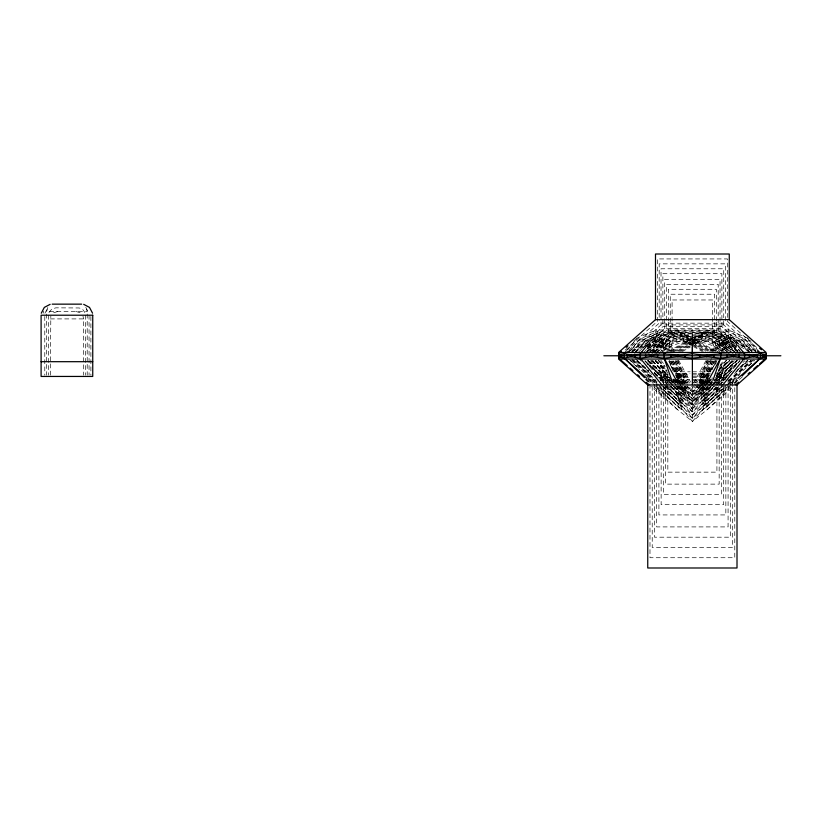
<?xml version="1.0" encoding="UTF-8"?>
<svg xmlns="http://www.w3.org/2000/svg" width="822" height="822" viewBox="0 0 822 822"><rect width="100%" height="100%" fill="white"/><g stroke="black" fill="none" stroke-linecap="round" stroke-linejoin="round"><path stroke-width="0.62" stroke-dasharray="4.11 3.08" d="M50.317 375.171L50.83 316.193M43.114 313.203L43.71 311.148M44.963 313.203L48.015 307.397M648.825 353.028L659.336 340.524L661.669 333.691L723.093 333.691L739.07 340.514L754.144 353.193M651.445 353.111L661.278 341.387L663.477 334.944L721.284 334.944L736.327 341.377L750.455 353.296M659.234 353.47L667.104 344.12L668.892 338.9L715.859 338.9L728.087 344.11L736.563 351.241M664.258 350.696L669.057 344.983L670.701 340.144L714.051 340.144L725.333 344.973L732.875 351.333M647.233 345.343L653.5 337.934L656.244 329.941L728.508 329.941L747.311 337.924L751.082 341.079M643.585 352.844L655.442 338.798L658.052 331.194L726.699 331.194L744.568 338.787L756.805 349.052M646.205 352.936L657.394 339.661L659.861 332.437L724.891 332.437L741.814 339.65L757.833 353.09M654.004 353.296L663.22 342.394L665.275 336.404L719.476 336.404L733.573 342.384L737.344 345.538M656.624 353.388L665.162 343.257L667.084 337.647L717.668 337.647L730.83 343.247L740.252 351.148M708.102 360.776L698.649 388.395L692.381 395.474L681.602 386.7M709.509 360.899L699.173 391.005L692.381 398.649L677.02 385.939M713.773 361.207L700.734 399.266L692.381 408.709L666.108 386.525M706.581 386.371L701.258 401.876L692.381 411.894L661.844 386.063M706.992 385.179L708.626 380.411M712.314 369.684L715.582 360.139M707.948 386.556L701.783 404.486L692.381 415.069L658.227 386.176M708.359 385.364L710.003 380.576M715.767 363.848L717 360.262M666.93 350.788L670.999 345.99L672.509 341.603L712.253 341.603L722.589 345.98L729.186 351.487M702.183 386.371L699.697 393.615L692.381 401.824L673.393 386.032M702.605 385.158L710.917 361.022M703.56 386.546L700.21 396.225L692.381 405.01L669.755 386.124M703.971 385.333L712.325 361.135M709.324 386.73L702.307 407.096L692.381 418.244L678.345 407.096L654.589 386.278M709.735 385.528L712.212 378.346M710.701 386.895L702.831 409.705L692.381 421.419L677.605 409.705L650.962 386.391M711.112 385.703L713.188 379.702M698.947 382.99L706.704 360.581M47.82 307.49L46.628 311.528L87.204 311.528L86.002 307.49M48.981 312.504L51.807 309.041L55.845 307.839L79.323 307.962L83.197 309.997L84.841 312.504M694.796 383.936L692.381 388.395L691.168 386.165M695.402 382.816L708.728 358.289M700.323 384.645L692.381 399.266L685.651 386.895M700.93 383.514L714.38 358.772M696.049 384.254L692.381 391.005L689.925 386.504M696.666 383.134L710.136 358.413M701.988 384.223L692.381 401.876L679.537 386.761M702.594 383.124L715.808 358.854M703.283 384.501L692.381 404.486L682.681 386.73M703.889 383.391L717.216 358.978M711.564 358.495L692.381 393.615L674.389 360.694M699.039 384.059L692.381 396.225L686.925 386.268M699.645 382.949L712.972 358.618M708.245 378.069L692.381 407.096L677.123 379.189M706.509 383.895L692.381 409.705L679.475 386.145M707.126 382.775L708.359 380.535M693.573 383.165L706.129 360.313M711.462 351.333L715.705 344.983L714.051 340.144M717.822 349.853L723.473 341.387L721.284 334.944M712.818 351.323L717.647 344.12L715.859 338.9L728.087 344.11L735.906 353.47M718.49 350.881L725.425 340.524L723.093 333.691L739.07 340.514L749.52 353.028M719.178 351.857L727.367 339.661L724.891 332.437M714.195 351.292L719.589 343.257L717.668 337.647L730.83 343.247L739.327 353.388M715.572 351.251L721.531 342.394L719.476 336.404L733.573 342.384L736.635 346.021M721.243 350.788L729.309 338.798L726.699 331.194M722.764 350.532L731.251 337.934L728.508 329.941M709.869 351.744L713.763 345.99L712.253 341.603L722.589 345.98L729.063 353.666M700.21 386.443L698.649 388.395L700.519 386.7M700.991 385.467L710.383 373.753M711.071 386.381L700.734 399.266L714.873 386.525M711.873 385.395L731.744 360.611M703.159 386.042L699.173 391.005L704.793 385.939M703.961 385.056L707.948 380.093M719.918 365.215L723.905 360.262M713.876 386.186L701.258 401.876L718.243 386.607M714.667 385.21L734.375 360.694M705.225 386.761L699.697 393.615L708.153 386.032M708.379 382.847L712.325 377.956M726.545 360.334L717.853 371.102L729.391 360.724M716.168 386.628L701.783 404.486L721.613 386.689M716.969 385.641L736.954 360.848M718.962 386.463L702.307 407.096L725.939 385.929M719.753 385.487L739.584 360.93M708.245 386.299L700.21 396.225L711.513 386.124M709.047 385.302L713.054 380.339M716.27 376.373L729.114 360.488M722.096 385.888L702.831 409.705L729.32 386.011M699.707 383.391L716.332 362.903M642.732 348.22L648.435 341.377L663.477 334.944M652.267 353.552L659.419 344.973L670.701 340.144M635.231 353.028L645.681 340.514L661.669 333.691L645.681 340.514L630.618 353.193M648.846 353.47L656.665 344.11L668.903 338.9M628.398 352.844L640.194 338.787L658.062 331.194M631.82 352.936L642.938 339.65L659.861 332.437L642.938 339.65L626.929 353.09M645.434 353.388L653.922 343.247L667.094 337.647M627.32 349.977L637.44 337.924L656.254 329.941M647.356 346.935L651.178 342.384L665.286 336.404M655.689 353.666L662.162 345.98L672.509 341.603M698.125 385.343L692.381 391.765L685.158 386.063M684.541 386.443L692.381 395.474L703.067 386.607M706.735 383.042L712.222 377.688M716.805 373.229L729.617 360.745M673.68 386.381L692.381 408.709L704.197 399.266L728.734 375.356M670.875 386.186L692.381 411.894L704.937 401.876L721.274 385.991M735.793 371.873L747.599 360.406M681.592 386.042L692.381 398.649L706.55 386.566M710.198 383.011L733.039 360.837M683.966 386.432L692.381 401.876L702.718 393.615L710.013 386.546M713.66 383.011L736.45 360.93M668.584 386.628L692.381 415.069L705.677 404.486L751.01 360.509M676.516 386.299L692.381 405.01L703.457 396.225L713.465 386.546M717.113 383.021L739.862 361.033M665.789 386.463L692.381 418.244L706.406 407.096L727.624 386.556M731.313 382.98L736.851 377.627M748.842 366.016L754.37 360.663M662.666 385.888L692.381 421.419L707.146 409.705L731.087 386.566M734.765 383.011L738.454 379.445M702.337 383.576L707.845 378.274M718.86 367.66L726.196 360.581M704.259 383.329L708.009 379.949M718.305 370.671L729.535 360.55M718.644 383.124L732.782 370.383M635.262 351.415L662.871 326.653L721.88 326.653L749.489 351.415M650.88 351.302L670.249 333.927L714.503 333.927L733.871 351.302M705.738 385.097L712.304 379.199M716.054 375.829L732.936 360.663M717.277 373.435L719.158 373.435L732.957 361.053M739.944 367.085L747.496 360.303M734.611 373.476L748.595 360.93M728.23 380.75L750.897 360.406M631.573 351.261L661.022 324.906L723.73 324.906L753.178 351.261M647.191 351.148L668.399 332.18L716.352 332.18L737.56 351.148M709.088 385.189L736.337 360.766M718.14 374.853L721.387 374.853L739.379 358.762M712.448 385.282L739.738 360.879M728.847 380.74L730.306 380.74L755.079 358.577M726.884 385.076L754.308 360.519M730.265 385.169L736.892 379.24M625.141 350.11L657.333 321.402L657.333 258.93L727.419 258.93L727.419 321.402L758.665 349.268M628.83 350.264L659.182 323.159L725.569 323.159L755.921 350.264M647.428 347.49L666.56 330.434L718.192 330.434L736.368 346.637M700.93 382.847L710.259 374.524M720.534 365.369L726.134 360.375M716.63 376.271L723.617 376.271L736.594 364.691M729.72 382.158L732.546 382.158L736.286 378.808M742.41 376.764L734.776 383.576L734.776 557.727L649.986 557.727L649.986 383.576L645.208 379.312M638.899 351.662L664.71 328.687L720.041 328.687L738.485 345.096M728.703 375.14L725.847 377.678L716.044 377.678M742.954 362.461L744.855 360.766M654.569 351.518L672.088 335.962L712.664 335.962L730.183 351.518M701.238 388.395L703.149 386.7M706.982 383.329L711.76 379.106M717.503 374.051L732.813 360.55M701.978 391.005L707.732 385.939M708.687 385.097L736.491 360.663M704.197 399.266L718.644 386.525M736.944 370.383L747.537 361.043M704.937 401.876L722.908 386.063M728.59 381.059L752.243 360.252M702.718 393.615L711.359 386.032M712.325 385.189L740.17 360.766M705.677 404.486L726.535 386.176M727.48 385.333L739.81 374.513M706.406 407.096L730.162 386.278M733.964 382.949L738.711 378.788M703.457 396.225L714.996 386.124M715.962 385.282L729.433 373.496M707.146 409.705L733.789 386.391M701.454 384.511L708.132 378.685M718.634 369.53L729.135 360.375M634.307 353.296L648.435 341.377M651.887 351.333L659.419 344.973M647.335 348.775L653.922 343.247M648.198 351.241L656.665 344.11M633.68 341.079L636.505 338.715M626.066 350.624L640.194 338.787M647.407 345.538L651.178 342.384M655.566 351.487L662.162 345.98M700.498 385.343L692.381 391.765L686.627 385.343M672.715 351.539L705.112 333.691L725.425 340.524L736.245 346.37M674.061 351.662L704.362 334.944L723.473 341.387L739.101 349.853M680.708 351.528L690.244 346.175M669.992 351.282L706.612 331.194L729.309 338.798L752.685 351.384M671.358 351.415L692.381 339.64M678.078 351.23L692.381 343.247M679.404 351.384L702.111 338.9L717.647 344.12L731.087 351.384M668.45 351.261L707.362 329.941L731.251 337.934L756.045 351.261M676.753 351.097L703.611 336.404L721.531 342.394L738.012 351.251M682.373 351.539L690.141 347.223M646.77 349.247L661.278 341.387L680.39 334.944L710.691 351.662M656.963 351.528L669.057 344.983L683.39 340.144L692.36 344.983L701.372 340.144L715.705 344.983L727.789 351.528M635.416 351.518L644.212 346.771M645.301 346.175L657.394 339.661L678.89 332.437L713.404 351.415M647.428 346.956L659.336 340.524L679.64 333.691L712.037 351.539M653.665 351.384L667.104 344.12L682.64 338.9L705.358 351.384M628.717 351.261L653.5 337.934L677.39 329.941L716.301 351.261M632.067 351.384L655.442 338.798L678.14 331.194L714.76 351.282M646.739 351.251L663.22 342.394L681.14 336.404L708.009 351.097M650.058 351.395L665.162 343.257L681.89 337.647L706.673 351.23M692.36 344.983L692.381 329.941M662.398 350.593L670.999 345.99L684.14 341.603L692.36 345.99L700.621 341.603L713.763 345.99L722.353 350.593M692.401 339.661L705.862 332.437L727.367 339.661L739.451 346.175M692.401 343.257L702.861 337.647L719.589 343.257L734.704 351.395M53.656 312.73L57.694 311.528M50.317 318.905L83.515 318.905L83.515 375.171M673.321 371.791L690.172 371.791M692.381 371.791L711.431 371.791M651.795 361.053L665.604 373.435L667.485 373.435M675.499 373.435L689.966 373.435M692.381 373.435L709.252 373.435M647.274 360.457L663.375 374.853L668.101 374.853M676.506 374.853L689.771 374.853M692.381 374.853L708.245 374.853M647.233 363.858L661.135 376.271L668.122 376.271M676.198 376.271L689.566 376.271M692.381 376.271L706.725 376.271M658.905 377.678L668.707 377.678M677.009 377.678L689.37 377.678M692.381 377.678L707.752 377.678M660.662 379.332L669.879 379.332M672.838 379.332L689.165 379.332M692.381 379.332L711.914 379.332M714.883 379.332L725.569 379.332M631.584 360.283L654.446 380.74L655.905 380.74M660.631 380.74L688.97 380.74M692.381 380.74L724.131 380.74M648.466 378.808L652.216 382.158L656.696 382.158M662.121 382.158L688.764 382.158M692.381 382.158L723.555 382.158M76.138 311.528L80.176 312.73M740.55 346.771L749.335 351.518M693.501 346.607L702.378 351.539M693.449 345.579L704.043 351.528M655.617 360.375L667.074 370.362M677.575 379.517L681.387 382.847M654.363 372.654L668.789 385.282M647.459 363.293L672.437 385.189M644.951 374.513L657.271 385.333M646.041 378.788L650.798 382.949M648.26 360.663L676.064 385.097M632.508 360.252L658.062 382.723M651.938 360.55L668.204 374.894M672.992 379.106L677.77 383.329M637.214 361.043L648.774 371.236M655.37 360.724L666.94 370.999M654.158 373.455L656.059 375.14M658.617 360.375L665.152 366.201M676.362 376.188L683.832 382.847M645.013 360.879L672.304 385.282M673.249 386.124L684.541 396.225L681.202 386.546M630.453 360.519L657.867 385.076M658.812 385.929L682.445 407.096L675.427 386.73M647.859 379.24L654.487 385.169M655.432 386.011L681.921 409.705L674.05 386.895M651.815 360.663L667.762 374.986M673.393 380.041L679.013 385.097M679.958 385.939L685.579 391.005L675.242 360.899M648.414 360.766L675.663 385.189M676.609 386.032L685.065 393.615L682.568 386.371M636.156 360.93L650.151 373.476M633.854 360.406L655.576 379.908M663.138 386.689L682.969 404.486L676.804 386.556M655.216 360.55L666.447 370.671M676.742 379.949L680.493 383.329M684.233 386.7L686.103 388.395L676.65 360.776M654.805 372.931L666.108 383.124M669.879 386.525L684.017 399.266L677.092 379.045M637.266 360.303L648.589 370.486M666.508 386.607L683.493 401.876L678.171 386.371M658.556 360.581L664.977 366.776M676.907 378.274L682.414 383.576M644.89 361.033L667.649 383.021M671.286 386.546L681.294 396.225M646.298 379.445L649.986 383.011M653.665 386.566L677.605 409.705M648.301 360.93L671.101 383.011M674.739 386.546L682.034 393.615M631.933 358.752L679.085 404.486M628.532 358.875L639.608 369.592M647.911 377.627L653.439 382.98M657.127 386.556L678.345 407.096M651.723 360.837L674.554 383.011M678.212 386.566L682.774 391.005M635.344 358.639L651.682 374.524M663.477 385.991L679.825 401.876M655.134 360.745L667.032 372.335M675.273 380.36L678.016 383.042M681.685 386.607L683.514 388.395M638.745 358.526L641.479 361.187M655.113 374.472L680.554 399.266M713.763 345.99L717.832 350.788M731.251 337.934L737.519 345.343M729.309 338.798L741.167 352.844M721.531 342.394L730.758 353.296M719.589 343.257L728.138 353.388M747.311 337.924L756.651 349.052M727.367 339.661L738.546 352.936M725.425 340.524L735.937 353.028M717.647 344.12L725.518 353.47M744.568 338.787L756.353 352.844M741.814 339.65L752.942 352.936M723.473 341.387L733.316 353.111M715.705 344.983L720.493 350.696M736.327 341.377L740.396 346.268M725.333 344.973L732.484 353.552M85.807 307.397L88.868 313.203M670.002 364.855L685.045 383.391M658.206 360.334L666.899 371.102M673.218 378.932L676.372 382.847M655.637 360.488L670.896 379.343M671.697 380.339L675.705 385.302M645.178 360.93L664.998 385.487M660.847 360.262L664.834 365.215M676.804 380.093L680.791 385.056M650.377 360.694L670.094 385.21M647.798 360.848L667.783 385.641M675.931 375.705L683.76 385.467M653.007 360.611L672.889 385.395M670.999 345.99L674.883 351.744M663.22 342.394L669.19 351.251M653.5 337.934L661.987 350.532M667.104 344.12L671.934 351.323M665.162 343.257L670.567 351.292M657.394 339.661L664.885 350.84M655.442 338.798L663.508 350.788M669.057 344.983L673.29 351.333M661.278 341.387L666.93 349.853M659.336 340.524L666.272 350.881M678.623 360.313L690.583 382.076M672.992 360.827L686.319 385.158M676.403 380.535L678.859 385.025M675.838 360.663L689.319 385.384M670.156 361.063L683.37 385.333M668.748 361.197L682.075 385.61M677.236 360.519L690.562 385.045M671.595 361.022L685.045 385.765M678.058 360.581L685.815 382.99M672.427 361.135L680.78 385.333M672.951 379.538L675.016 385.528M671.564 379.702L673.639 385.703M673.835 361.022L682.147 385.158M669.17 360.139L673.259 372.068M676.126 380.411L677.76 385.179M674.749 380.576L676.393 385.364M670.988 361.207L676.681 377.863M83.001 316.193L83.515 318.905M732.546 382.158L732.546 547.452L652.216 547.452L652.216 382.158M730.306 380.74L730.306 537.187L654.446 537.187L654.446 380.74M728.076 379.332L728.076 526.912L656.675 526.912L656.675 381.901M725.847 386.659L725.847 514.932L658.905 514.932L658.905 386.659M725.569 320.631L725.569 263.852L659.182 263.852L659.182 320.631M723.73 324.906L723.73 268.784L661.022 268.784L661.022 324.906M723.617 376.271L723.617 381.408M723.617 386.535L723.617 504.667L661.135 504.667L661.135 386.535M721.88 326.653L721.88 273.705L662.871 273.705L662.871 326.653M721.387 374.853L721.387 494.402L663.375 494.402L663.375 374.853M720.041 328.687L720.041 279.449L664.71 279.449L664.71 328.687M719.158 373.435L719.158 484.127L665.604 484.127L665.604 373.435M718.192 330.434L718.192 284.371L666.56 284.371L666.56 330.434M716.918 373.065L716.918 472.147L667.834 472.147L667.834 371.791M716.352 320.827L716.352 289.293L668.399 289.293L668.399 320.827M716.352 322.09L716.352 332.18M714.503 333.927L714.503 294.225L670.249 294.225L670.249 333.927M712.664 335.962L712.664 299.968L672.088 299.968L672.088 335.962M692.381 385.343L692.381 421.419M668.399 322.09L668.399 332.18M661.135 376.271L661.135 381.408M90.893 316.491L90.893 375.171M89.053 315.216L89.053 375.171M87.204 314.076L87.204 375.171M85.365 315.216L85.365 375.171M48.477 315.216L48.477 375.171M46.628 314.076L46.628 375.171M44.789 316.491L44.789 375.171M692.412 337.934L692.391 345.713L692.412 337.934"/><path stroke-width="1.23" d="M621.432 351.323L618.606 353.686L618.956 354.59L624.206 353.686C633.135 356.419 642.27 352.535 651.363 354.888C665.019 352.617 678.695 356.512 692.381 353.686L692.391 346.411L692.381 384.532M41.264 313.203L44.326 307.397L50.142 304.335M713.188 379.702L720.647 358.094L720.647 353.686L722.055 351.58M627.176 365.585L618.606 358.094L618.956 354.59M766.145 358.094L766.145 353.686L766.145 358.094L759.487 363.92M708.965 379.415L720.647 358.094L733.399 356.83L744.568 358.094L753.733 356.83L760.545 358.094L765.796 357.149M722.898 384.891L744.568 358.094L744.568 353.686L738.3 346.268M644.458 377.668L624.206 358.094L624.206 353.686L625.768 351.826M646.452 346.268L640.184 353.686L640.184 358.094L661.854 384.891M742.132 375.89L760.545 358.094L760.545 353.686L757.432 349.977M737.837 378.397L760.545 358.094M655.494 319.655L618.606 352.484L766.145 352.484L729.258 319.655L655.494 319.655L655.494 254.008L729.258 254.008L729.258 319.655M737.005 384.984L766.145 359.05L618.606 359.05L647.746 384.984L737.005 384.984L737.005 567.992L647.746 567.992L647.746 384.984M735.7 384.727L738.557 382.23M748.071 373.907L749.972 372.243M753.774 368.914L757.586 365.585M626.138 347.377L628.029 345.805M671.564 379.702L664.104 358.094L664.104 353.686L667.372 351.867M624.206 353.686L627.587 351.867M618.956 357.149L624.206 358.094L631.019 356.83L640.184 358.094L651.363 356.83L664.104 358.094L677.945 356.83L692.381 358.094L706.807 356.83L720.647 358.094M692.381 353.686C706.057 356.512 719.733 352.617 733.399 354.888C742.482 352.535 751.627 356.419 760.545 353.686L765.796 354.59M52.176 304.15L81.655 304.15M603.851 355.772L780.9 355.772M41.1 361.69L92.742 361.69M83.69 304.335L89.495 307.397L92.557 313.203M757.165 351.867L760.545 353.686M717.39 351.867L720.647 353.686M759.559 348.168L761.439 349.74M630.022 368.081L632.878 370.578M637.636 374.74L639.537 376.404M646.205 382.23L649.061 384.727M624.206 358.094L646.914 378.397M662.696 351.58L664.104 353.686M664.104 358.094L675.787 379.415M764.737 354.888L764.737 356.83M762.98 354.59L762.98 357.149M757.452 354.59L757.452 357.149M753.733 354.888L753.733 356.83M749.428 354.59L749.428 357.149M739.204 354.59L739.204 357.149M733.399 354.888L733.399 356.83M727.193 354.59L727.193 357.149M713.835 354.59L713.835 357.149M706.807 354.888L706.807 356.83M699.645 354.59L699.645 357.149M685.106 354.59L685.106 357.149M677.945 354.888L677.945 356.83M670.927 354.59L670.927 357.149M657.569 354.59L657.569 357.149M651.363 354.888L651.363 356.83M645.547 354.59L645.547 357.149M635.324 354.59L635.324 357.149M631.019 354.888L631.019 356.83M627.299 354.59L627.299 357.149M621.771 354.59L621.771 357.149M620.014 354.888L620.014 356.83M618.606 353.686L618.606 358.094M92.742 315.216L41.1 315.216L41.1 376.445L92.742 376.445L92.742 315.216"/></g></svg>
